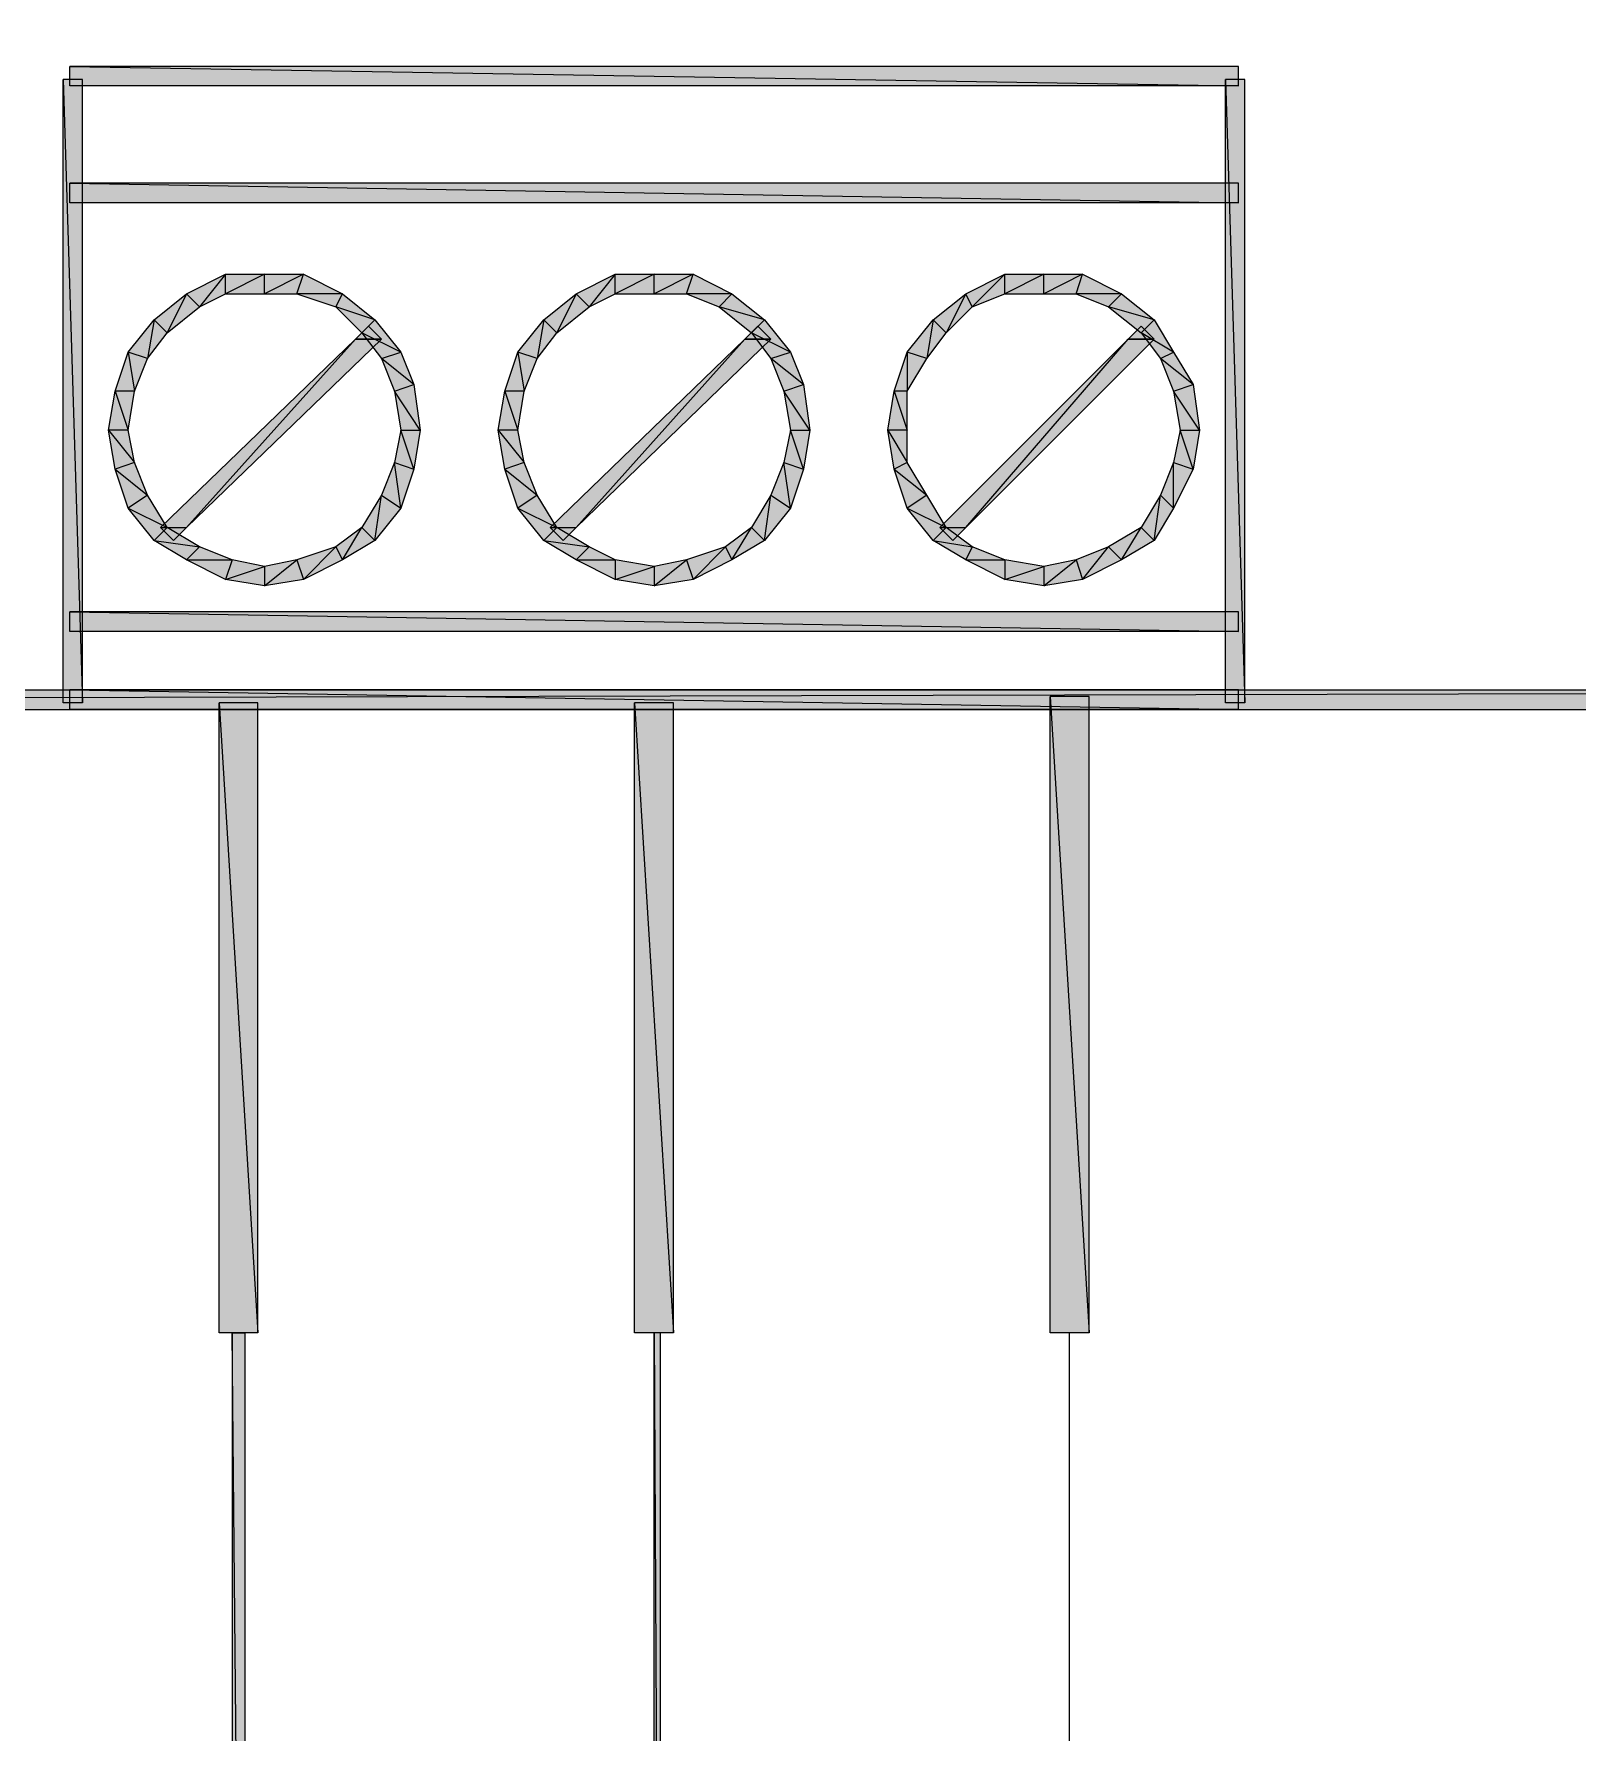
# Model space of a CAD drawing. Header units: millimetres. Extents: x 0 to 420, y 0 to 297.
# Drawn here: x 315.66 to 325.72, y 218.38 to 229.45 of the extents above; entities that cross this region are included whole.
import ezdxf

# ---------------------------------------------------------------- set-up
doc = ezdxf.new("R2010")
doc.units = ezdxf.units.MM
doc.layers.get('0').update_dxf_attribs({"linetype": 'CONTINUOUS'})

msp = doc.modelspace()

# ---------------------------------------------------------------- hatches: boundary and pattern name
at = {"true_color": 0x000007}
h = msp.add_hatch(color=0, dxfattribs=at)
h.paths.add_polyline_path([(285.538333, 245.152333), (285.665333, 245.025333), (336.211333, 245.152333)], flags=0)
h.paths.add_polyline_path([(285.665333, 245.025333), (336.211333, 245.152333), (336.084333, 245.025333)], flags=0)
h.paths.add_polyline_path([(336.211333, 245.152333), (336.084333, 245.025333), (336.211333, 225.044)], flags=0)
h.paths.add_polyline_path([(336.084333, 245.025333), (336.211333, 225.044), (336.084333, 225.171)], flags=0)
h.paths.add_polyline_path([(336.211333, 225.044), (336.084333, 225.171), (285.538333, 225.044)], flags=0)
h.paths.add_polyline_path([(336.084333, 225.171), (285.538333, 225.044), (285.665333, 225.171)], flags=0)
h.paths.add_polyline_path([(285.538333, 225.044), (285.665333, 225.171), (285.538333, 245.152333)], flags=0)
h.paths.add_polyline_path([(285.665333, 225.171), (285.538333, 245.152333), (285.665333, 245.025333)], flags=0)
h = msp.add_hatch(color=0, dxfattribs=at)
h.paths.add_polyline_path([(315.976, 229.150333), (315.849, 229.150333), (315.976, 225.086333)], flags=0)
h.paths.add_polyline_path([(315.849, 229.150333), (315.976, 225.086333), (315.849, 225.086333)], flags=0)
h = msp.add_hatch(color=0, dxfattribs=at)
h.paths.add_polyline_path([(323.511333, 229.235), (315.891333, 229.235), (323.511333, 229.108)], flags=0)
h.paths.add_polyline_path([(315.891333, 229.235), (323.511333, 229.108), (315.891333, 229.108)], flags=0)
h = msp.add_hatch(color=0, dxfattribs=at)
h.paths.add_polyline_path([(323.553667, 229.150333), (323.426667, 229.150333), (323.553667, 225.086333)], flags=0)
h.paths.add_polyline_path([(323.426667, 229.150333), (323.553667, 225.086333), (323.426667, 225.086333)], flags=0)
h = msp.add_hatch(color=0, dxfattribs=at)
h.paths.add_polyline_path([(323.511333, 228.473), (315.891333, 228.473), (323.511333, 228.346)], flags=0)
h.paths.add_polyline_path([(315.891333, 228.473), (323.511333, 228.346), (315.891333, 228.346)], flags=0)
h = msp.add_hatch(color=0, dxfattribs=at)
h.paths.add_polyline_path([(318.008, 226.652667), (318.135, 226.610333), (318.050333, 226.864333)], flags=0)
h.paths.add_polyline_path([(318.135, 226.610333), (318.050333, 226.864333), (318.177333, 226.864333)], flags=0)
h.paths.add_polyline_path([(318.050333, 226.864333), (318.177333, 226.864333), (318.008, 227.118333)], flags=0)
h.paths.add_polyline_path([(318.177333, 226.864333), (318.008, 227.118333), (318.135, 227.160667)], flags=0)
h.paths.add_polyline_path([(318.008, 227.118333), (318.135, 227.160667), (317.923333, 227.33)], flags=0)
h.paths.add_polyline_path([(318.135, 227.160667), (317.923333, 227.33), (318.050333, 227.372333)], flags=0)
h.paths.add_polyline_path([(317.923333, 227.33), (318.050333, 227.372333), (317.796333, 227.499333)], flags=0)
h.paths.add_polyline_path([(318.050333, 227.372333), (317.796333, 227.499333), (317.881, 227.584)], flags=0)
h.paths.add_polyline_path([(317.796333, 227.499333), (317.881, 227.584), (317.627, 227.668667)], flags=0)
h.paths.add_polyline_path([(317.881, 227.584), (317.627, 227.668667), (317.669333, 227.753333)], flags=0)
h.paths.add_polyline_path([(317.627, 227.668667), (317.669333, 227.753333), (317.373, 227.753333)], flags=0)
h.paths.add_polyline_path([(317.669333, 227.753333), (317.373, 227.753333), (317.415333, 227.880333)], flags=0)
h.paths.add_polyline_path([(317.373, 227.753333), (317.415333, 227.880333), (317.161333, 227.753333)], flags=0)
h.paths.add_polyline_path([(317.415333, 227.880333), (317.161333, 227.753333), (317.161333, 227.880333)], flags=0)
h.paths.add_polyline_path([(317.161333, 227.753333), (317.161333, 227.880333), (316.907333, 227.753333)], flags=0)
h.paths.add_polyline_path([(317.161333, 227.880333), (316.907333, 227.753333), (316.907333, 227.880333)], flags=0)
h.paths.add_polyline_path([(316.907333, 227.753333), (316.907333, 227.880333), (316.738, 227.668667)], flags=0)
h.paths.add_polyline_path([(316.907333, 227.880333), (316.738, 227.668667), (316.653333, 227.753333)], flags=0)
h.paths.add_polyline_path([(316.738, 227.668667), (316.653333, 227.753333), (316.526333, 227.499333)], flags=0)
h.paths.add_polyline_path([(316.653333, 227.753333), (316.526333, 227.499333), (316.441667, 227.584)], flags=0)
h.paths.add_polyline_path([(316.526333, 227.499333), (316.441667, 227.584), (316.399333, 227.33)], flags=0)
h.paths.add_polyline_path([(316.441667, 227.584), (316.399333, 227.33), (316.272333, 227.372333)], flags=0)
h.paths.add_polyline_path([(316.399333, 227.33), (316.272333, 227.372333), (316.314667, 227.118333)], flags=0)
h.paths.add_polyline_path([(316.272333, 227.372333), (316.314667, 227.118333), (316.187667, 227.118333)], flags=0)
h.paths.add_polyline_path([(316.314667, 227.118333), (316.187667, 227.118333), (316.272333, 226.864333)], flags=0)
h.paths.add_polyline_path([(316.187667, 227.118333), (316.272333, 226.864333), (316.145333, 226.864333)], flags=0)
h.paths.add_polyline_path([(316.272333, 226.864333), (316.145333, 226.864333), (316.314667, 226.652667)], flags=0)
h.paths.add_polyline_path([(316.145333, 226.864333), (316.314667, 226.652667), (316.187667, 226.610333)], flags=0)
h.paths.add_polyline_path([(316.314667, 226.652667), (316.187667, 226.610333), (316.399333, 226.441)], flags=0)
h.paths.add_polyline_path([(316.187667, 226.610333), (316.399333, 226.441), (316.272333, 226.356333)], flags=0)
h.paths.add_polyline_path([(316.399333, 226.441), (316.272333, 226.356333), (316.526333, 226.229333)], flags=0)
h.paths.add_polyline_path([(316.272333, 226.356333), (316.526333, 226.229333), (316.441667, 226.144667)], flags=0)
h.paths.add_polyline_path([(316.526333, 226.229333), (316.441667, 226.144667), (316.738, 226.102333)], flags=0)
h.paths.add_polyline_path([(316.441667, 226.144667), (316.738, 226.102333), (316.653333, 226.017667)], flags=0)
h.paths.add_polyline_path([(316.738, 226.102333), (316.653333, 226.017667), (316.949667, 226.017667)], flags=0)
h.paths.add_polyline_path([(316.653333, 226.017667), (316.949667, 226.017667), (316.907333, 225.890667)], flags=0)
h.paths.add_polyline_path([(316.949667, 226.017667), (316.907333, 225.890667), (317.161333, 225.975333)], flags=0)
h.paths.add_polyline_path([(316.907333, 225.890667), (317.161333, 225.975333), (317.161333, 225.848333)], flags=0)
h.paths.add_polyline_path([(317.161333, 225.975333), (317.161333, 225.848333), (317.373, 226.017667)], flags=0)
h.paths.add_polyline_path([(317.161333, 225.848333), (317.373, 226.017667), (317.415333, 225.890667)], flags=0)
h.paths.add_polyline_path([(317.373, 226.017667), (317.415333, 225.890667), (317.627, 226.102333)], flags=0)
h.paths.add_polyline_path([(317.415333, 225.890667), (317.627, 226.102333), (317.669333, 226.017667)], flags=0)
h.paths.add_polyline_path([(317.627, 226.102333), (317.669333, 226.017667), (317.796333, 226.229333)], flags=0)
h.paths.add_polyline_path([(317.669333, 226.017667), (317.796333, 226.229333), (317.881, 226.144667)], flags=0)
h.paths.add_polyline_path([(317.796333, 226.229333), (317.881, 226.144667), (317.923333, 226.441)], flags=0)
h.paths.add_polyline_path([(317.881, 226.144667), (317.923333, 226.441), (318.050333, 226.356333)], flags=0)
h.paths.add_polyline_path([(317.923333, 226.441), (318.050333, 226.356333), (318.008, 226.652667)], flags=0)
h.paths.add_polyline_path([(318.050333, 226.356333), (318.008, 226.652667), (318.135, 226.610333)], flags=0)
h = msp.add_hatch(color=0, dxfattribs=at)
h.paths.add_polyline_path([(320.548, 226.652667), (320.675, 226.610333), (320.590333, 226.864333)], flags=0)
h.paths.add_polyline_path([(320.675, 226.610333), (320.590333, 226.864333), (320.717333, 226.864333)], flags=0)
h.paths.add_polyline_path([(320.590333, 226.864333), (320.717333, 226.864333), (320.548, 227.118333)], flags=0)
h.paths.add_polyline_path([(320.717333, 226.864333), (320.548, 227.118333), (320.675, 227.160667)], flags=0)
h.paths.add_polyline_path([(320.548, 227.118333), (320.675, 227.160667), (320.463333, 227.33)], flags=0)
h.paths.add_polyline_path([(320.675, 227.160667), (320.463333, 227.33), (320.590333, 227.372333)], flags=0)
h.paths.add_polyline_path([(320.463333, 227.33), (320.590333, 227.372333), (320.336333, 227.499333)], flags=0)
h.paths.add_polyline_path([(320.590333, 227.372333), (320.336333, 227.499333), (320.421, 227.584)], flags=0)
h.paths.add_polyline_path([(320.336333, 227.499333), (320.421, 227.584), (320.124667, 227.668667)], flags=0)
h.paths.add_polyline_path([(320.421, 227.584), (320.124667, 227.668667), (320.209333, 227.753333)], flags=0)
h.paths.add_polyline_path([(320.124667, 227.668667), (320.209333, 227.753333), (319.913, 227.753333)], flags=0)
h.paths.add_polyline_path([(320.209333, 227.753333), (319.913, 227.753333), (319.955333, 227.880333)], flags=0)
h.paths.add_polyline_path([(319.913, 227.753333), (319.955333, 227.880333), (319.701333, 227.753333)], flags=0)
h.paths.add_polyline_path([(319.955333, 227.880333), (319.701333, 227.753333), (319.701333, 227.880333)], flags=0)
h.paths.add_polyline_path([(319.701333, 227.753333), (319.701333, 227.880333), (319.447333, 227.753333)], flags=0)
h.paths.add_polyline_path([(319.701333, 227.880333), (319.447333, 227.753333), (319.447333, 227.880333)], flags=0)
h.paths.add_polyline_path([(319.447333, 227.753333), (319.447333, 227.880333), (319.278, 227.668667)], flags=0)
h.paths.add_polyline_path([(319.447333, 227.880333), (319.278, 227.668667), (319.193333, 227.753333)], flags=0)
h.paths.add_polyline_path([(319.278, 227.668667), (319.193333, 227.753333), (319.066333, 227.499333)], flags=0)
h.paths.add_polyline_path([(319.193333, 227.753333), (319.066333, 227.499333), (318.981667, 227.584)], flags=0)
h.paths.add_polyline_path([(319.066333, 227.499333), (318.981667, 227.584), (318.939333, 227.33)], flags=0)
h.paths.add_polyline_path([(318.981667, 227.584), (318.939333, 227.33), (318.812333, 227.372333)], flags=0)
h.paths.add_polyline_path([(318.939333, 227.33), (318.812333, 227.372333), (318.854667, 227.118333)], flags=0)
h.paths.add_polyline_path([(318.812333, 227.372333), (318.854667, 227.118333), (318.727667, 227.118333)], flags=0)
h.paths.add_polyline_path([(318.854667, 227.118333), (318.727667, 227.118333), (318.812333, 226.864333)], flags=0)
h.paths.add_polyline_path([(318.727667, 227.118333), (318.812333, 226.864333), (318.685333, 226.864333)], flags=0)
h.paths.add_polyline_path([(318.812333, 226.864333), (318.685333, 226.864333), (318.854667, 226.652667)], flags=0)
h.paths.add_polyline_path([(318.685333, 226.864333), (318.854667, 226.652667), (318.727667, 226.610333)], flags=0)
h.paths.add_polyline_path([(318.854667, 226.652667), (318.727667, 226.610333), (318.939333, 226.441)], flags=0)
h.paths.add_polyline_path([(318.727667, 226.610333), (318.939333, 226.441), (318.812333, 226.356333)], flags=0)
h.paths.add_polyline_path([(318.939333, 226.441), (318.812333, 226.356333), (319.066333, 226.229333)], flags=0)
h.paths.add_polyline_path([(318.812333, 226.356333), (319.066333, 226.229333), (318.981667, 226.144667)], flags=0)
h.paths.add_polyline_path([(319.066333, 226.229333), (318.981667, 226.144667), (319.278, 226.102333)], flags=0)
h.paths.add_polyline_path([(318.981667, 226.144667), (319.278, 226.102333), (319.193333, 226.017667)], flags=0)
h.paths.add_polyline_path([(319.278, 226.102333), (319.193333, 226.017667), (319.447333, 226.017667)], flags=0)
h.paths.add_polyline_path([(319.193333, 226.017667), (319.447333, 226.017667), (319.447333, 225.890667)], flags=0)
h.paths.add_polyline_path([(319.447333, 226.017667), (319.447333, 225.890667), (319.701333, 225.975333)], flags=0)
h.paths.add_polyline_path([(319.447333, 225.890667), (319.701333, 225.975333), (319.701333, 225.848333)], flags=0)
h.paths.add_polyline_path([(319.701333, 225.975333), (319.701333, 225.848333), (319.913, 226.017667)], flags=0)
h.paths.add_polyline_path([(319.701333, 225.848333), (319.913, 226.017667), (319.955333, 225.890667)], flags=0)
h.paths.add_polyline_path([(319.913, 226.017667), (319.955333, 225.890667), (320.167, 226.102333)], flags=0)
h.paths.add_polyline_path([(319.955333, 225.890667), (320.167, 226.102333), (320.209333, 226.017667)], flags=0)
h.paths.add_polyline_path([(320.167, 226.102333), (320.209333, 226.017667), (320.336333, 226.229333)], flags=0)
h.paths.add_polyline_path([(320.209333, 226.017667), (320.336333, 226.229333), (320.421, 226.144667)], flags=0)
h.paths.add_polyline_path([(320.336333, 226.229333), (320.421, 226.144667), (320.463333, 226.441)], flags=0)
h.paths.add_polyline_path([(320.421, 226.144667), (320.463333, 226.441), (320.590333, 226.356333)], flags=0)
h.paths.add_polyline_path([(320.463333, 226.441), (320.590333, 226.356333), (320.548, 226.652667)], flags=0)
h.paths.add_polyline_path([(320.590333, 226.356333), (320.548, 226.652667), (320.675, 226.610333)], flags=0)
h = msp.add_hatch(color=0, dxfattribs=at)
h.paths.add_polyline_path([(323.088, 226.652667), (323.215, 226.610333), (323.130333, 226.864333)], flags=0)
h.paths.add_polyline_path([(323.215, 226.610333), (323.130333, 226.864333), (323.257333, 226.864333)], flags=0)
h.paths.add_polyline_path([(323.130333, 226.864333), (323.257333, 226.864333), (323.088, 227.118333)], flags=0)
h.paths.add_polyline_path([(323.257333, 226.864333), (323.088, 227.118333), (323.215, 227.160667)], flags=0)
h.paths.add_polyline_path([(323.088, 227.118333), (323.215, 227.160667), (323.003333, 227.33)], flags=0)
h.paths.add_polyline_path([(323.215, 227.160667), (323.003333, 227.33), (323.088, 227.372333)], flags=0)
h.paths.add_polyline_path([(323.003333, 227.33), (323.088, 227.372333), (322.876333, 227.499333)], flags=0)
h.paths.add_polyline_path([(323.088, 227.372333), (322.876333, 227.499333), (322.961, 227.584)], flags=0)
h.paths.add_polyline_path([(322.876333, 227.499333), (322.961, 227.584), (322.664667, 227.668667)], flags=0)
h.paths.add_polyline_path([(322.961, 227.584), (322.664667, 227.668667), (322.749333, 227.753333)], flags=0)
h.paths.add_polyline_path([(322.664667, 227.668667), (322.749333, 227.753333), (322.453, 227.753333)], flags=0)
h.paths.add_polyline_path([(322.749333, 227.753333), (322.453, 227.753333), (322.495333, 227.880333)], flags=0)
h.paths.add_polyline_path([(322.453, 227.753333), (322.495333, 227.880333), (322.241333, 227.753333)], flags=0)
h.paths.add_polyline_path([(322.495333, 227.880333), (322.241333, 227.753333), (322.241333, 227.880333)], flags=0)
h.paths.add_polyline_path([(322.241333, 227.753333), (322.241333, 227.880333), (321.987333, 227.753333)], flags=0)
h.paths.add_polyline_path([(322.241333, 227.880333), (321.987333, 227.753333), (321.987333, 227.880333)], flags=0)
h.paths.add_polyline_path([(321.987333, 227.753333), (321.987333, 227.880333), (321.775667, 227.668667)], flags=0)
h.paths.add_polyline_path([(321.987333, 227.880333), (321.775667, 227.668667), (321.733333, 227.753333)], flags=0)
h.paths.add_polyline_path([(321.775667, 227.668667), (321.733333, 227.753333), (321.606333, 227.499333)], flags=0)
h.paths.add_polyline_path([(321.733333, 227.753333), (321.606333, 227.499333), (321.521667, 227.584)], flags=0)
h.paths.add_polyline_path([(321.606333, 227.499333), (321.521667, 227.584), (321.479333, 227.33)], flags=0)
h.paths.add_polyline_path([(321.521667, 227.584), (321.479333, 227.33), (321.352333, 227.372333)], flags=0)
h.paths.add_polyline_path([(321.479333, 227.33), (321.352333, 227.372333), (321.352333, 227.118333)], flags=0)
h.paths.add_polyline_path([(321.352333, 227.372333), (321.352333, 227.118333), (321.267667, 227.118333)], flags=0)
h.paths.add_polyline_path([(321.352333, 227.118333), (321.267667, 227.118333), (321.352333, 226.864333)], flags=0)
h.paths.add_polyline_path([(321.267667, 227.118333), (321.352333, 226.864333), (321.225333, 226.864333)], flags=0)
h.paths.add_polyline_path([(321.352333, 226.864333), (321.225333, 226.864333), (321.352333, 226.652667)], flags=0)
h.paths.add_polyline_path([(321.225333, 226.864333), (321.352333, 226.652667), (321.267667, 226.610333)], flags=0)
h.paths.add_polyline_path([(321.352333, 226.652667), (321.267667, 226.610333), (321.479333, 226.441)], flags=0)
h.paths.add_polyline_path([(321.267667, 226.610333), (321.479333, 226.441), (321.352333, 226.356333)], flags=0)
h.paths.add_polyline_path([(321.479333, 226.441), (321.352333, 226.356333), (321.606333, 226.229333)], flags=0)
h.paths.add_polyline_path([(321.352333, 226.356333), (321.606333, 226.229333), (321.521667, 226.144667)], flags=0)
h.paths.add_polyline_path([(321.606333, 226.229333), (321.521667, 226.144667), (321.775667, 226.102333)], flags=0)
h.paths.add_polyline_path([(321.521667, 226.144667), (321.775667, 226.102333), (321.733333, 226.017667)], flags=0)
h.paths.add_polyline_path([(321.775667, 226.102333), (321.733333, 226.017667), (321.987333, 226.017667)], flags=0)
h.paths.add_polyline_path([(321.733333, 226.017667), (321.987333, 226.017667), (321.987333, 225.890667)], flags=0)
h.paths.add_polyline_path([(321.987333, 226.017667), (321.987333, 225.890667), (322.241333, 225.975333)], flags=0)
h.paths.add_polyline_path([(321.987333, 225.890667), (322.241333, 225.975333), (322.241333, 225.848333)], flags=0)
h.paths.add_polyline_path([(322.241333, 225.975333), (322.241333, 225.848333), (322.453, 226.017667)], flags=0)
h.paths.add_polyline_path([(322.241333, 225.848333), (322.453, 226.017667), (322.495333, 225.890667)], flags=0)
h.paths.add_polyline_path([(322.453, 226.017667), (322.495333, 225.890667), (322.664667, 226.102333)], flags=0)
h.paths.add_polyline_path([(322.495333, 225.890667), (322.664667, 226.102333), (322.749333, 226.017667)], flags=0)
h.paths.add_polyline_path([(322.664667, 226.102333), (322.749333, 226.017667), (322.876333, 226.229333)], flags=0)
h.paths.add_polyline_path([(322.749333, 226.017667), (322.876333, 226.229333), (322.961, 226.144667)], flags=0)
h.paths.add_polyline_path([(322.876333, 226.229333), (322.961, 226.144667), (323.003333, 226.441)], flags=0)
h.paths.add_polyline_path([(322.961, 226.144667), (323.003333, 226.441), (323.088, 226.356333)], flags=0)
h.paths.add_polyline_path([(323.003333, 226.441), (323.088, 226.356333), (323.088, 226.652667)], flags=0)
h.paths.add_polyline_path([(323.088, 226.356333), (323.088, 226.652667), (323.215, 226.610333)], flags=0)
for points in [[(317.838667, 227.541667), (317.923333, 227.457), (317.754, 227.457)], [(320.378667, 227.541667), (320.463333, 227.457), (320.294, 227.457)], [(322.876333, 227.541667), (322.961, 227.457), (322.791667, 227.457)], [(317.754, 227.457), (317.923333, 227.457), (316.653333, 226.229333)], [(320.294, 227.457), (320.463333, 227.457), (319.193333, 226.229333)], [(322.791667, 227.457), (322.961, 227.457), (321.733333, 226.229333)]]:
    msp.add_hatch(color=0, dxfattribs=at).paths.add_polyline_path(points, flags=0)
h = msp.add_hatch(color=0, dxfattribs=at)
h.paths.add_polyline_path([(317.754, 227.457), (316.484, 226.229333), (316.653333, 226.229333)], flags=0)
h.paths.add_polyline_path([(316.484, 226.229333), (316.653333, 226.229333), (316.568667, 226.144667)], flags=0)
h = msp.add_hatch(color=0, dxfattribs=at)
h.paths.add_polyline_path([(320.294, 227.457), (319.024, 226.229333), (319.193333, 226.229333)], flags=0)
h.paths.add_polyline_path([(319.024, 226.229333), (319.193333, 226.229333), (319.108667, 226.144667)], flags=0)
h = msp.add_hatch(color=0, dxfattribs=at)
h.paths.add_polyline_path([(322.791667, 227.457), (321.564, 226.229333), (321.733333, 226.229333)], flags=0)
h.paths.add_polyline_path([(321.564, 226.229333), (321.733333, 226.229333), (321.648667, 226.144667)], flags=0)
h = msp.add_hatch(color=0, dxfattribs=at)
h.paths.add_polyline_path([(323.511333, 225.679), (315.891333, 225.679), (323.511333, 225.552)], flags=0)
h.paths.add_polyline_path([(315.891333, 225.679), (323.511333, 225.552), (315.891333, 225.552)], flags=0)
h = msp.add_hatch(color=0, dxfattribs=at)
h.paths.add_polyline_path([(323.511333, 225.171), (315.891333, 225.171), (323.511333, 225.044)], flags=0)
h.paths.add_polyline_path([(315.891333, 225.171), (323.511333, 225.044), (315.891333, 225.044)], flags=0)
at = {"true_color": 0x000005}
h = msp.add_hatch(color=0, dxfattribs=at)
h.paths.add_polyline_path([(317.119, 225.086333), (316.865, 225.086333), (317.119, 220.98)], flags=0)
h.paths.add_polyline_path([(316.865, 225.086333), (317.119, 220.98), (316.865, 220.98)], flags=0)
h = msp.add_hatch(color=0, dxfattribs=at)
h.paths.add_polyline_path([(319.828333, 225.086333), (319.574333, 225.086333), (319.828333, 220.98)], flags=0)
h.paths.add_polyline_path([(319.574333, 225.086333), (319.828333, 220.98), (319.574333, 220.98)], flags=0)
h = msp.add_hatch(color=0, dxfattribs=at)
h.paths.add_polyline_path([(322.537667, 225.128667), (322.283667, 225.128667), (322.537667, 220.98)], flags=0)
h.paths.add_polyline_path([(322.283667, 225.128667), (322.537667, 220.98), (322.283667, 220.98)], flags=0)
at = {"true_color": 0x000007}
h = msp.add_hatch(color=0, dxfattribs=at)
h.paths.add_polyline_path([(316.949667, 212.174667), (317.034333, 212.217), (316.949667, 220.98)], flags=0)
h.paths.add_polyline_path([(317.034333, 212.217), (316.949667, 220.98), (317.034333, 220.98)], flags=0)
h = msp.add_hatch(color=0, dxfattribs=at)
h.paths.add_polyline_path([(319.743667, 220.98), (319.701333, 220.98), (319.743667, 212.979)], flags=0)
h.paths.add_polyline_path([(319.701333, 220.98), (319.743667, 212.979), (319.701333, 212.979)], flags=0)

# ---------------------------------------------------------------- linework, layer by layer
at = {"color": 0, "true_color": 0x000007}
for points in [[(315.976, 229.150333), (315.849, 229.150333), (315.976, 225.086333)], [(315.849, 229.150333), (315.976, 225.086333), (315.849, 225.086333)], [(323.511333, 229.235), (315.891333, 229.235), (323.511333, 229.108)], [(315.891333, 229.235), (323.511333, 229.108), (315.891333, 229.108)], [(323.553667, 229.150333), (323.426667, 229.150333), (323.553667, 225.086333)], [(323.426667, 229.150333), (323.553667, 225.086333), (323.426667, 225.086333)], [(323.511333, 228.473), (315.891333, 228.473), (323.511333, 228.346)], [(315.891333, 228.473), (323.511333, 228.346), (315.891333, 228.346)], [(316.907333, 227.880333), (316.738, 227.668667), (316.653333, 227.753333)], [(316.907333, 227.753333), (316.907333, 227.880333), (316.738, 227.668667)], [(317.161333, 227.753333), (317.161333, 227.880333), (316.907333, 227.753333)], [(317.161333, 227.880333), (316.907333, 227.753333), (316.907333, 227.880333)], [(317.373, 227.753333), (317.415333, 227.880333), (317.161333, 227.753333)], [(317.415333, 227.880333), (317.161333, 227.753333), (317.161333, 227.880333)], [(317.669333, 227.753333), (317.373, 227.753333), (317.415333, 227.880333)], [(319.447333, 227.880333), (319.278, 227.668667), (319.193333, 227.753333)], [(319.447333, 227.753333), (319.447333, 227.880333), (319.278, 227.668667)], [(319.701333, 227.753333), (319.701333, 227.880333), (319.447333, 227.753333)], [(319.701333, 227.880333), (319.447333, 227.753333), (319.447333, 227.880333)], [(319.913, 227.753333), (319.955333, 227.880333), (319.701333, 227.753333)], [(319.955333, 227.880333), (319.701333, 227.753333), (319.701333, 227.880333)], [(320.209333, 227.753333), (319.913, 227.753333), (319.955333, 227.880333)], [(321.987333, 227.880333), (321.775667, 227.668667), (321.733333, 227.753333)], [(321.987333, 227.753333), (321.987333, 227.880333), (321.775667, 227.668667)], [(322.241333, 227.753333), (322.241333, 227.880333), (321.987333, 227.753333)], [(322.241333, 227.880333), (321.987333, 227.753333), (321.987333, 227.880333)], [(322.453, 227.753333), (322.495333, 227.880333), (322.241333, 227.753333)], [(322.495333, 227.880333), (322.241333, 227.753333), (322.241333, 227.880333)], [(322.749333, 227.753333), (322.453, 227.753333), (322.495333, 227.880333)], [(316.653333, 227.753333), (316.526333, 227.499333), (316.441667, 227.584)], [(316.738, 227.668667), (316.653333, 227.753333), (316.526333, 227.499333)], [(317.627, 227.668667), (317.669333, 227.753333), (317.373, 227.753333)], [(317.881, 227.584), (317.627, 227.668667), (317.669333, 227.753333)], [(319.193333, 227.753333), (319.066333, 227.499333), (318.981667, 227.584)], [(319.278, 227.668667), (319.193333, 227.753333), (319.066333, 227.499333)], [(320.124667, 227.668667), (320.209333, 227.753333), (319.913, 227.753333)], [(320.421, 227.584), (320.124667, 227.668667), (320.209333, 227.753333)], [(321.733333, 227.753333), (321.606333, 227.499333), (321.521667, 227.584)], [(321.775667, 227.668667), (321.733333, 227.753333), (321.606333, 227.499333)], [(322.664667, 227.668667), (322.749333, 227.753333), (322.453, 227.753333)], [(322.961, 227.584), (322.664667, 227.668667), (322.749333, 227.753333)], [(317.796333, 227.499333), (317.881, 227.584), (317.627, 227.668667)], [(320.336333, 227.499333), (320.421, 227.584), (320.124667, 227.668667)], [(322.876333, 227.499333), (322.961, 227.584), (322.664667, 227.668667)], [(316.441667, 227.584), (316.399333, 227.33), (316.272333, 227.372333)], [(316.526333, 227.499333), (316.441667, 227.584), (316.399333, 227.33)], [(317.838667, 227.541667), (317.923333, 227.457), (317.754, 227.457)], [(318.050333, 227.372333), (317.796333, 227.499333), (317.881, 227.584)], [(317.923333, 227.33), (318.050333, 227.372333), (317.796333, 227.499333)], [(318.981667, 227.584), (318.939333, 227.33), (318.812333, 227.372333)], [(319.066333, 227.499333), (318.981667, 227.584), (318.939333, 227.33)], [(320.378667, 227.541667), (320.463333, 227.457), (320.294, 227.457)], [(320.590333, 227.372333), (320.336333, 227.499333), (320.421, 227.584)], [(320.463333, 227.33), (320.590333, 227.372333), (320.336333, 227.499333)], [(321.521667, 227.584), (321.479333, 227.33), (321.352333, 227.372333)], [(321.606333, 227.499333), (321.521667, 227.584), (321.479333, 227.33)], [(322.876333, 227.541667), (322.961, 227.457), (322.791667, 227.457)], [(323.088, 227.372333), (322.876333, 227.499333), (322.961, 227.584)], [(323.003333, 227.33), (323.088, 227.372333), (322.876333, 227.499333)], [(316.272333, 227.372333), (316.314667, 227.118333), (316.187667, 227.118333)], [(316.399333, 227.33), (316.272333, 227.372333), (316.314667, 227.118333)], [(317.754, 227.457), (316.484, 226.229333), (316.653333, 226.229333)], [(317.754, 227.457), (317.923333, 227.457), (316.653333, 226.229333)], [(318.135, 227.160667), (317.923333, 227.33), (318.050333, 227.372333)], [(318.812333, 227.372333), (318.854667, 227.118333), (318.727667, 227.118333)], [(318.939333, 227.33), (318.812333, 227.372333), (318.854667, 227.118333)], [(320.294, 227.457), (319.024, 226.229333), (319.193333, 226.229333)], [(320.294, 227.457), (320.463333, 227.457), (319.193333, 226.229333)], [(320.675, 227.160667), (320.463333, 227.33), (320.590333, 227.372333)], [(321.352333, 227.372333), (321.352333, 227.118333), (321.267667, 227.118333)], [(321.479333, 227.33), (321.352333, 227.372333), (321.352333, 227.118333)], [(322.791667, 227.457), (321.564, 226.229333), (321.733333, 226.229333)], [(322.791667, 227.457), (322.961, 227.457), (321.733333, 226.229333)], [(323.215, 227.160667), (323.003333, 227.33), (323.088, 227.372333)], [(318.008, 227.118333), (318.135, 227.160667), (317.923333, 227.33)], [(320.548, 227.118333), (320.675, 227.160667), (320.463333, 227.33)], [(323.088, 227.118333), (323.215, 227.160667), (323.003333, 227.33)], [(318.177333, 226.864333), (318.008, 227.118333), (318.135, 227.160667)], [(320.717333, 226.864333), (320.548, 227.118333), (320.675, 227.160667)], [(323.257333, 226.864333), (323.088, 227.118333), (323.215, 227.160667)], [(316.187667, 227.118333), (316.272333, 226.864333), (316.145333, 226.864333)], [(316.314667, 227.118333), (316.187667, 227.118333), (316.272333, 226.864333)], [(318.050333, 226.864333), (318.177333, 226.864333), (318.008, 227.118333)], [(318.727667, 227.118333), (318.812333, 226.864333), (318.685333, 226.864333)], [(318.854667, 227.118333), (318.727667, 227.118333), (318.812333, 226.864333)], [(320.590333, 226.864333), (320.717333, 226.864333), (320.548, 227.118333)], [(321.267667, 227.118333), (321.352333, 226.864333), (321.225333, 226.864333)], [(321.352333, 227.118333), (321.267667, 227.118333), (321.352333, 226.864333)], [(323.130333, 226.864333), (323.257333, 226.864333), (323.088, 227.118333)], [(316.272333, 226.864333), (316.145333, 226.864333), (316.314667, 226.652667)], [(316.145333, 226.864333), (316.314667, 226.652667), (316.187667, 226.610333)], [(318.008, 226.652667), (318.135, 226.610333), (318.050333, 226.864333)], [(318.135, 226.610333), (318.050333, 226.864333), (318.177333, 226.864333)], [(318.812333, 226.864333), (318.685333, 226.864333), (318.854667, 226.652667)], [(318.685333, 226.864333), (318.854667, 226.652667), (318.727667, 226.610333)], [(320.548, 226.652667), (320.675, 226.610333), (320.590333, 226.864333)], [(320.675, 226.610333), (320.590333, 226.864333), (320.717333, 226.864333)], [(321.352333, 226.864333), (321.225333, 226.864333), (321.352333, 226.652667)], [(321.225333, 226.864333), (321.352333, 226.652667), (321.267667, 226.610333)], [(323.088, 226.652667), (323.215, 226.610333), (323.130333, 226.864333)], [(323.215, 226.610333), (323.130333, 226.864333), (323.257333, 226.864333)], [(316.314667, 226.652667), (316.187667, 226.610333), (316.399333, 226.441)], [(316.187667, 226.610333), (316.399333, 226.441), (316.272333, 226.356333)], [(317.923333, 226.441), (318.050333, 226.356333), (318.008, 226.652667)], [(318.050333, 226.356333), (318.008, 226.652667), (318.135, 226.610333)], [(318.854667, 226.652667), (318.727667, 226.610333), (318.939333, 226.441)], [(318.727667, 226.610333), (318.939333, 226.441), (318.812333, 226.356333)], [(320.463333, 226.441), (320.590333, 226.356333), (320.548, 226.652667)], [(320.590333, 226.356333), (320.548, 226.652667), (320.675, 226.610333)], [(321.352333, 226.652667), (321.267667, 226.610333), (321.479333, 226.441)], [(321.267667, 226.610333), (321.479333, 226.441), (321.352333, 226.356333)], [(323.003333, 226.441), (323.088, 226.356333), (323.088, 226.652667)], [(323.088, 226.356333), (323.088, 226.652667), (323.215, 226.610333)], [(316.399333, 226.441), (316.272333, 226.356333), (316.526333, 226.229333)], [(317.796333, 226.229333), (317.881, 226.144667), (317.923333, 226.441)], [(317.881, 226.144667), (317.923333, 226.441), (318.050333, 226.356333)], [(318.939333, 226.441), (318.812333, 226.356333), (319.066333, 226.229333)], [(320.336333, 226.229333), (320.421, 226.144667), (320.463333, 226.441)], [(320.421, 226.144667), (320.463333, 226.441), (320.590333, 226.356333)], [(321.479333, 226.441), (321.352333, 226.356333), (321.606333, 226.229333)], [(322.876333, 226.229333), (322.961, 226.144667), (323.003333, 226.441)], [(322.961, 226.144667), (323.003333, 226.441), (323.088, 226.356333)], [(316.272333, 226.356333), (316.526333, 226.229333), (316.441667, 226.144667)], [(318.812333, 226.356333), (319.066333, 226.229333), (318.981667, 226.144667)], [(321.352333, 226.356333), (321.606333, 226.229333), (321.521667, 226.144667)], [(316.526333, 226.229333), (316.441667, 226.144667), (316.738, 226.102333)], [(316.484, 226.229333), (316.653333, 226.229333), (316.568667, 226.144667)], [(317.627, 226.102333), (317.669333, 226.017667), (317.796333, 226.229333)], [(317.669333, 226.017667), (317.796333, 226.229333), (317.881, 226.144667)], [(319.066333, 226.229333), (318.981667, 226.144667), (319.278, 226.102333)], [(319.024, 226.229333), (319.193333, 226.229333), (319.108667, 226.144667)], [(320.167, 226.102333), (320.209333, 226.017667), (320.336333, 226.229333)], [(320.209333, 226.017667), (320.336333, 226.229333), (320.421, 226.144667)], [(321.606333, 226.229333), (321.521667, 226.144667), (321.775667, 226.102333)], [(321.564, 226.229333), (321.733333, 226.229333), (321.648667, 226.144667)], [(322.664667, 226.102333), (322.749333, 226.017667), (322.876333, 226.229333)], [(322.749333, 226.017667), (322.876333, 226.229333), (322.961, 226.144667)], [(316.441667, 226.144667), (316.738, 226.102333), (316.653333, 226.017667)], [(316.738, 226.102333), (316.653333, 226.017667), (316.949667, 226.017667)], [(317.373, 226.017667), (317.415333, 225.890667), (317.627, 226.102333)], [(317.415333, 225.890667), (317.627, 226.102333), (317.669333, 226.017667)], [(318.981667, 226.144667), (319.278, 226.102333), (319.193333, 226.017667)], [(319.278, 226.102333), (319.193333, 226.017667), (319.447333, 226.017667)], [(319.913, 226.017667), (319.955333, 225.890667), (320.167, 226.102333)], [(319.955333, 225.890667), (320.167, 226.102333), (320.209333, 226.017667)], [(321.521667, 226.144667), (321.775667, 226.102333), (321.733333, 226.017667)], [(321.775667, 226.102333), (321.733333, 226.017667), (321.987333, 226.017667)], [(322.453, 226.017667), (322.495333, 225.890667), (322.664667, 226.102333)], [(322.495333, 225.890667), (322.664667, 226.102333), (322.749333, 226.017667)], [(316.653333, 226.017667), (316.949667, 226.017667), (316.907333, 225.890667)], [(316.949667, 226.017667), (316.907333, 225.890667), (317.161333, 225.975333)], [(316.907333, 225.890667), (317.161333, 225.975333), (317.161333, 225.848333)], [(317.161333, 225.975333), (317.161333, 225.848333), (317.373, 226.017667)], [(317.161333, 225.848333), (317.373, 226.017667), (317.415333, 225.890667)], [(319.193333, 226.017667), (319.447333, 226.017667), (319.447333, 225.890667)], [(319.447333, 226.017667), (319.447333, 225.890667), (319.701333, 225.975333)], [(319.447333, 225.890667), (319.701333, 225.975333), (319.701333, 225.848333)], [(319.701333, 225.975333), (319.701333, 225.848333), (319.913, 226.017667)], [(319.701333, 225.848333), (319.913, 226.017667), (319.955333, 225.890667)], [(321.733333, 226.017667), (321.987333, 226.017667), (321.987333, 225.890667)], [(321.987333, 226.017667), (321.987333, 225.890667), (322.241333, 225.975333)], [(321.987333, 225.890667), (322.241333, 225.975333), (322.241333, 225.848333)], [(322.241333, 225.975333), (322.241333, 225.848333), (322.453, 226.017667)], [(322.241333, 225.848333), (322.453, 226.017667), (322.495333, 225.890667)], [(323.511333, 225.679), (315.891333, 225.679), (323.511333, 225.552)], [(315.891333, 225.679), (323.511333, 225.552), (315.891333, 225.552)], [(336.211333, 225.044), (336.084333, 225.171), (285.538333, 225.044)], [(336.084333, 225.171), (285.538333, 225.044), (285.665333, 225.171)], [(323.511333, 225.171), (315.891333, 225.171), (323.511333, 225.044)], [(315.891333, 225.171), (323.511333, 225.044), (315.891333, 225.044)], [(316.949667, 212.174667), (317.034333, 212.217), (316.949667, 220.98)], [(317.034333, 212.217), (316.949667, 220.98), (317.034333, 220.98)], [(319.743667, 220.98), (319.701333, 220.98), (319.743667, 212.979)], [(319.701333, 220.98), (319.743667, 212.979), (319.701333, 212.979)]]:
    msp.add_lwpolyline(points, close=True, dxfattribs=at)
at = {"color": 0, "true_color": 0x000005}
for points in [[(317.119, 225.086333), (316.865, 225.086333), (317.119, 220.98)], [(316.865, 225.086333), (317.119, 220.98), (316.865, 220.98)], [(319.828333, 225.086333), (319.574333, 225.086333), (319.828333, 220.98)], [(319.574333, 225.086333), (319.828333, 220.98), (319.574333, 220.98)], [(322.537667, 225.128667), (322.283667, 225.128667), (322.537667, 220.98)], [(322.283667, 225.128667), (322.537667, 220.98), (322.283667, 220.98)]]:
    msp.add_lwpolyline(points, close=True, dxfattribs=at)
at = {"color": 0, "true_color": 0x000007}
msp.add_lwpolyline([(346.498333, 213.444667), (322.410667, 213.444667), (322.410667, 220.98)], dxfattribs=at)

doc.saveas('drawing.dxf')
